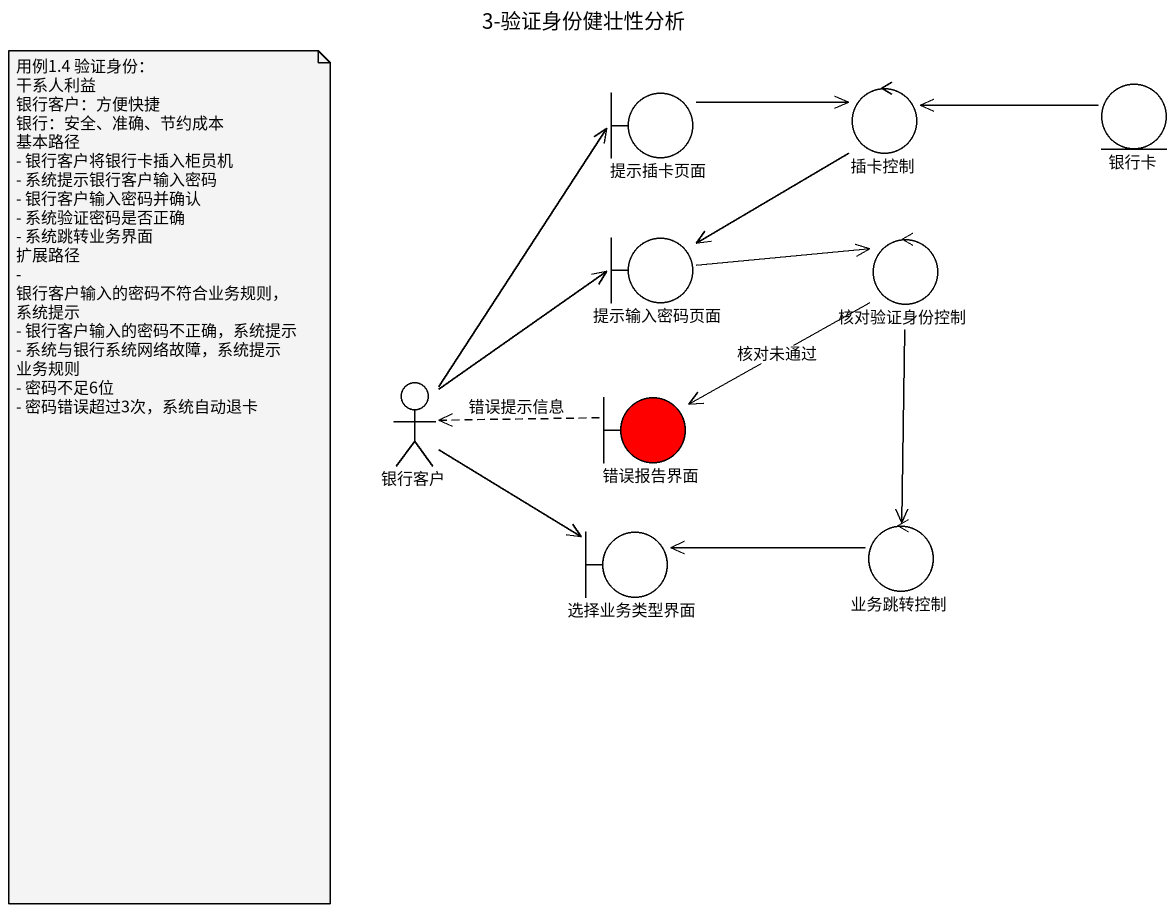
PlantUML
@startuml
title 3-验证身份健壮性分析
boundary 提示插卡页面
control 插卡控制
entity 银行卡
boundary 提示输入密码页面
control 核对验证身份控制
actor 银行客户
boundary 错误报告界面 #FF0000
boundary 选择业务类型界面
control 业务跳转控制
提示插卡页面 -right-> 插卡控制
插卡控制 --> 提示输入密码页面
银行卡 -left-> 插卡控制
提示输入密码页面 -right-> 核对验证身份控制
核对验证身份控制 --> 错误报告界面 : 核对未通过
核对验证身份控制 --> 业务跳转控制
银行客户 -up-> 提示插卡页面
银行客户 -up-> 提示输入密码页面
银行客户 -right-> 选择业务类型界面
错误报告界面 .left.> 银行客户 : 错误提示信息
业务跳转控制 -left-> 选择业务类型界面
note as N1
  用例1.4 验证身份：
  干系人利益
  银行客户：方便快捷
  银行：安全、准确、节约成本
  基本路径
  - 银行客户将银行卡插入柜员机
  - 系统提示银行客户输入密码
  - 银行客户输入密码并确认
  - 系统验证密码是否正确
  - 系统跳转业务界面
  扩展路径
  - 银行客户输入的密码不符合业务规则，系统提示
  - 银行客户输入的密码不正确，系统提示
  - 系统与银行系统网络故障，系统提示
  业务规则
  - 密码不足6位
  - 密码错误超过3次，系统自动退卡
end note
@enduml
